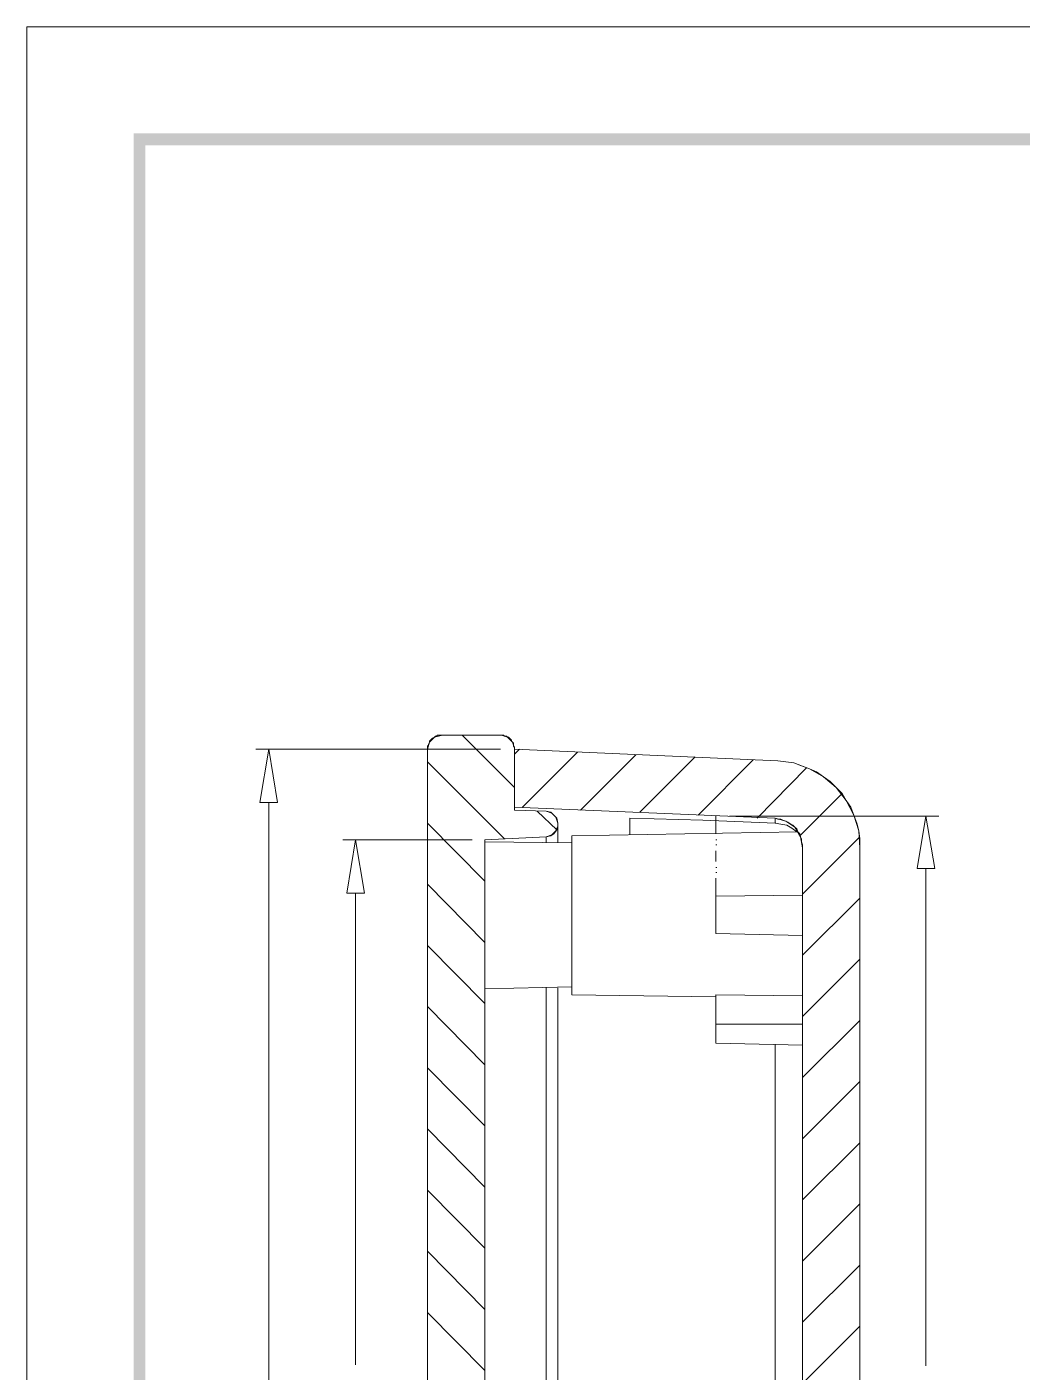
# Model space of a CAD drawing. Header units: millimetres. Extents: x 7 to 289, y 10 to 206.
# Drawn here: x 7.1 to 49.7, y 148.4 to 206.1 of the extents above; entities that cross this region are included whole.
import ezdxf

# ---------------------------------------------------------------- set-up
doc = ezdxf.new("R2010")
doc.units = ezdxf.units.MM

msp = doc.modelspace()

# ---------------------------------------------------------------- hatches: boundary and pattern name
h = msp.add_hatch(color=7)
h.dxf.hatch_style = 2
h.paths.add_polyline_path([(11.634011, 15.231992), (12.142011, 15.231992), (11.634011, 201.540886)])
h = msp.add_hatch(color=7)
h.dxf.hatch_style = 2
h.paths.add_polyline_path([(12.142011, 15.231992), (11.634011, 201.540886), (12.142011, 201.032886)])
h = msp.add_hatch(color=7)
h.dxf.hatch_style = 2
h.paths.add_polyline_path([(11.634011, 201.540886), (12.142011, 201.032886), (284.133572, 201.540886)])
h = msp.add_hatch(color=7)
h.dxf.hatch_style = 2
h.paths.add_polyline_path([(12.142011, 201.032886), (284.133572, 201.540886), (283.625572, 201.032886)])

# ---------------------------------------------------------------- linework, layer by layer
at = {"color": 7, "lineweight": 0}
msp.add_lwpolyline([(7.062011, 10.405992), (288.705678, 10.405992), (288.705678, 206.112992), (7.062011, 206.112992)], close=True, dxfattribs=at)
for points in [[(24.884345, 175.717553), (24.545678, 175.632886), (24.334011, 175.421219), (24.249345, 175.124886)], [(27.424345, 175.717553), (24.884345, 175.717553), (24.799678, 175.717553), (24.757345, 175.717553), (24.672678, 175.717553), (24.630345, 175.675219), (24.588011, 175.675219), (24.545678, 175.632886), (24.461011, 175.590553), (24.418678, 175.548219), (24.376345, 175.505886), (24.334011, 175.463553), (24.334011, 175.421219), (24.291678, 175.336553), (24.291678, 175.294219), (24.249345, 175.251886), (24.249345, 175.167219), (24.249345, 175.124886), (24.249345, 113.233553)], [(27.424345, 175.717553), (24.884345, 175.717553)], [(27.974678, 175.167219), (27.890011, 175.421219), (27.678345, 175.632886), (27.424345, 175.717553)], [(27.424345, 175.717553), (27.466678, 175.717553), (27.509011, 175.717553), (27.551345, 175.675219), (27.636011, 175.675219), (27.678345, 175.632886), (27.720678, 175.632886), (27.763011, 175.590553), (27.805345, 175.548219), (27.847678, 175.505886), (27.847678, 175.463553), (27.890011, 175.421219), (27.932345, 175.378886), (27.932345, 175.294219), (27.932345, 175.251886), (27.974678, 175.209553), (27.974678, 175.167219)], [(24.249345, 175.124886), (24.249345, 113.233553)], [(27.974678, 175.167219), (27.974678, 172.500219)], [(29.329345, 172.457886), (27.974678, 172.500219), (27.974678, 175.167219)], [(27.974678, 175.124886), (39.277572, 174.616886)], [(39.277572, 174.616886), (27.974678, 175.124886), (27.974678, 172.627219), (39.150572, 172.161553), (39.277572, 172.119219), (39.404572, 172.119219), (39.489239, 172.076886), (39.616239, 172.034553), (39.700906, 171.992219), (39.827906, 171.907553), (39.912572, 171.865219), (39.997239, 171.780553), (40.081906, 171.695886), (40.124239, 171.568886), (40.208906, 171.484219), (40.251239, 171.357219), (40.293572, 171.272553), (40.293572, 171.145553), (40.335906, 171.018553), (40.335906, 170.891553), (40.335906, 117.466886)], [(42.791239, 170.891553), (42.748906, 171.611219), (42.537239, 172.288553), (42.198572, 172.923553), (41.775239, 173.473886), (41.224906, 173.939553), (40.632239, 174.278219), (39.954906, 174.532219), (39.277572, 174.616886)], [(39.277572, 174.616886), (39.616239, 174.574553), (39.954906, 174.532219), (40.293572, 174.405219), (40.632239, 174.278219), (40.928572, 174.151219), (41.224906, 173.939553), (41.521239, 173.727886), (41.775239, 173.473886), (42.029239, 173.219886), (42.198572, 172.923553), (42.410239, 172.627219), (42.537239, 172.288553), (42.664239, 171.949886), (42.748906, 171.611219), (42.791239, 171.272553), (42.791239, 170.891553)], [(27.974678, 172.627219), (39.150572, 172.161553)], [(27.974678, 172.500219), (29.329345, 172.457886)], [(29.837345, 171.949886), (29.752678, 172.203886), (29.583345, 172.373219), (29.329345, 172.457886)], [(29.329345, 172.457886), (29.541011, 172.415553), (29.668011, 172.288553), (29.795011, 172.161553), (29.837345, 171.949886)], [(39.150572, 171.949886), (36.060239, 172.076886), (32.927678, 172.161553)], [(32.927678, 171.441886), (32.927678, 172.161553)], [(39.150572, 171.949886), (39.150572, 172.161553)], [(40.335906, 170.891553), (40.251239, 171.357219), (39.997239, 171.780553), (39.616239, 172.034553), (39.150572, 172.161553)], [(29.329345, 117.001219), (26.704678, 117.128219), (26.704678, 171.230219), (29.329345, 171.357219), (29.541011, 171.399553), (29.668011, 171.484219), (29.795011, 171.653553), (29.837345, 171.822886), (29.837345, 171.949886)], [(29.329345, 171.357219), (29.583345, 171.441886), (29.752678, 171.611219), (29.837345, 171.822886)], [(29.837345, 171.949886), (29.837345, 171.103219)], [(30.430011, 171.399553), (40.124239, 171.568886)], [(40.081906, 171.568886), (39.870239, 171.738219), (39.658572, 171.865219), (39.404572, 171.907553), (39.150572, 171.949886)], [(39.150572, 171.949886), (39.192906, 171.949886)], [(40.081906, 171.568886), (40.124239, 171.568886)], [(29.329345, 171.357219), (26.704678, 171.230219)], [(26.704678, 171.230219), (26.704678, 117.128219)], [(26.704678, 171.145553), (30.430011, 171.103219)], [(27.974678, 113.233553), (39.277572, 113.741553), (39.616239, 113.783886), (39.954906, 113.826219), (40.293572, 113.953219), (40.632239, 114.080219), (40.928572, 114.207219), (41.224906, 114.418886), (41.521239, 114.630553), (41.775239, 114.884553), (42.029239, 115.138553), (42.198572, 115.434886), (42.410239, 115.731219), (42.537239, 116.069886), (42.664239, 116.408553), (42.748906, 116.747219), (42.791239, 117.085886), (42.791239, 117.466886), (42.791239, 170.891553)], [(29.329345, 171.357219), (29.329345, 171.103219)], [(30.430011, 164.583886), (30.430011, 171.399553)], [(40.335906, 170.891553), (40.335906, 117.466886)], [(42.791239, 170.891553), (42.791239, 117.466886)], [(36.610572, 168.817219), (40.335906, 168.859553)], [(36.610572, 167.208553), (36.610572, 168.817219)], [(36.610572, 167.208553), (40.335906, 167.123886)], [(26.704678, 164.837886), (30.430011, 164.922553)], [(29.329345, 164.880219), (29.329345, 117.001219)], [(29.837345, 164.880219), (29.837345, 116.408553)], [(30.430011, 164.583886), (36.610572, 164.499219)], [(40.335906, 164.541553), (36.610572, 164.583886)], [(36.610572, 162.509553), (36.610572, 164.583886)], [(40.335906, 163.313886), (36.610572, 163.313886)], [(36.610572, 162.509553), (40.335906, 162.424886)], [(39.150572, 131.225219), (39.150572, 162.467219)]]:
    msp.add_lwpolyline(points, dxfattribs=at)
at = {"color": 40, "lineweight": 0, "true_color": 0xffbf00}
for points in [[(27.974678, 173.473886), (25.731011, 175.717553)], [(28.186345, 175.124886), (27.974678, 174.913219)], [(30.684011, 174.997886), (28.313345, 172.627219)], [(27.551345, 171.272553), (24.249345, 174.574553)], [(33.181678, 174.870886), (30.811011, 172.500219)], [(35.721572, 174.786219), (33.351011, 172.415553)], [(38.219239, 174.659219), (35.848572, 172.288553)], [(40.505239, 174.320553), (38.388572, 172.161553)], [(42.029239, 173.219886), (40.208906, 171.399553)], [(29.795011, 171.653553), (28.948345, 172.457886)], [(26.704678, 169.452219), (24.249345, 171.949886)], [(42.791239, 171.357219), (40.335906, 168.901886)], [(26.704678, 166.827553), (24.249345, 169.325219)], [(42.791239, 168.732553), (40.335906, 166.277219)], [(26.704678, 164.202886), (24.249345, 166.700553)], [(42.791239, 166.107886), (40.335906, 163.652553)], [(26.704678, 161.578219), (24.249345, 164.075886)], [(42.791239, 163.483219), (40.335906, 161.027886)], [(26.704678, 158.953553), (24.249345, 161.451219)], [(42.791239, 160.858553), (40.335906, 158.403219)], [(26.704678, 156.328886), (24.249345, 158.826553)], [(42.791239, 158.233886), (40.335906, 155.778553)], [(26.704678, 153.704219), (24.249345, 156.201886)], [(42.791239, 155.609219), (40.335906, 153.153886)], [(26.704678, 151.079553), (24.249345, 153.577219)], [(42.791239, 152.984553), (40.335906, 150.529219)], [(26.704678, 148.454886), (24.249345, 150.952553)], [(42.791239, 150.359886), (40.335906, 147.904553)]]:
    msp.add_lwpolyline(points, dxfattribs=at)
at = {"color": 131, "lineweight": 0, "true_color": 0x7fffff}
for points in [[(27.382011, 175.124886), (16.883345, 175.124886)], [(37.203239, 172.246219), (46.177906, 172.246219)], [(26.154345, 171.230219), (20.608678, 171.230219)]]:
    msp.add_lwpolyline(points, dxfattribs=at)
at = {"color": 3, "lineweight": 0, "true_color": 0x00ff00}
for points in [[(17.052678, 172.838886), (17.433678, 175.124886), (17.814678, 172.838886)], [(45.246572, 170.002553), (45.627572, 172.246219), (46.008572, 170.002553)], [(20.778011, 168.944219), (21.159011, 171.230219), (21.540011, 168.944219)]]:
    msp.add_lwpolyline(points, close=True, dxfattribs=at)
for points in [[(17.433678, 172.838886), (17.433678, 146.168886)], [(45.627572, 170.002553), (45.627572, 148.666553)], [(21.159011, 168.944219), (21.159011, 148.708886)]]:
    msp.add_lwpolyline(points, dxfattribs=at)
at = {"color": 2, "lineweight": 0, "true_color": 0xffff00}
for points in [[(36.610572, 172.246219), (36.610572, 171.484219)], [(36.610572, 171.230219), (36.652906, 171.230219)], [(36.610572, 171.018553), (36.652906, 171.018553)], [(36.610572, 170.764553), (36.610572, 170.298886)], [(36.610572, 170.044886), (36.652906, 170.044886)], [(36.610572, 169.833219), (36.652906, 169.833219)], [(36.610572, 169.579219), (36.610572, 168.817219)]]:
    msp.add_lwpolyline(points, dxfattribs=at)

doc.saveas('drawing.dxf')
